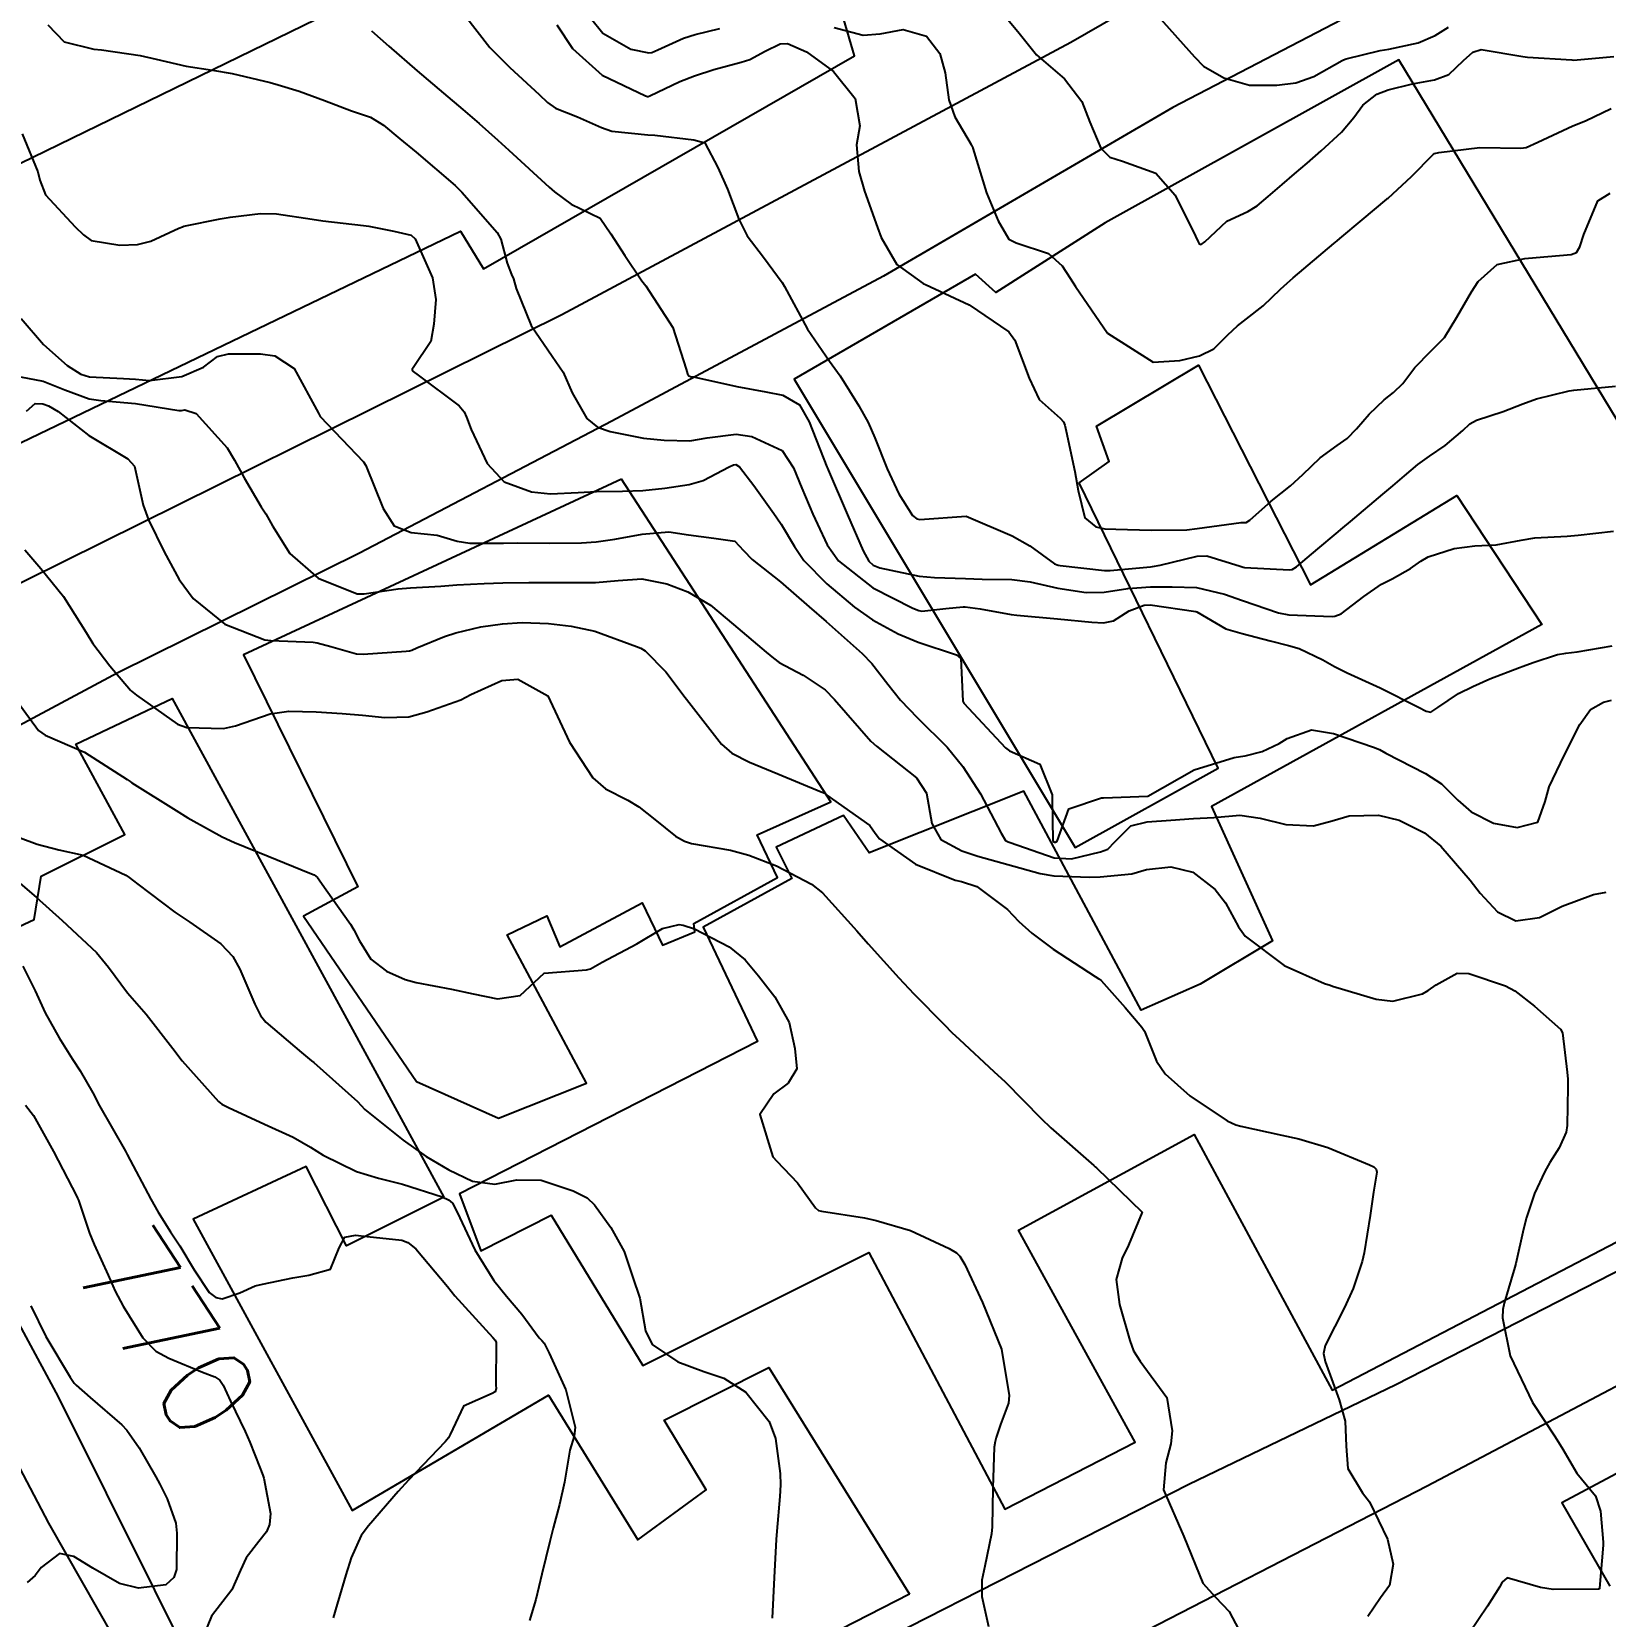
# Model space of a CAD drawing. Header units: metres. Extents: x 318500 to 325275, y 7408834 to 7428799.
# Drawn here: x 323277.8 to 323345.9, y 7420801.2 to 7420869.7 of the extents above; entities that cross this region are included whole.
import ezdxf
from ezdxf.enums import TextEntityAlignment as Align

# ---------------------------------------------------------------- set-up
doc = ezdxf.new("R2010")
doc.units = ezdxf.units.M
doc.header["$MEASUREMENT"] = 0
for name, color, linetype in [('Cotas', 45, 'Continuous'), ('Curvas de Nivel 1m', 11, 'Continuous'), ('Curvas de Nivel 5m', 15, 'Continuous'), ('Edificações', 30, 'Continuous'), ('Vias Primárias', 230, 'Continuous')]:
    doc.layers.add(name, color=color, linetype=linetype)
doc.styles.add('Style-STANDARD', font='STANDARD.shx')

msp = doc.modelspace()

# ---------------------------------------------------------------- linework, layer by layer
at = {"layer": 'Curvas de Nivel 1m', "flags": 128}
for points, elevation in [([(323296.541, 7420870.443), (323297.641, 7420869.033), (323298.507, 7420868.159), (323299.783, 7420867.001), (323300.143, 7420866.651), (323300.484, 7420866.406), (323301.433, 7420866.028), (323302.476, 7420865.563), (323302.923, 7420865.411), (323304.473, 7420865.248), (323304.777, 7420865.239), (323306.471, 7420865.042), (323306.949, 7420864.905), (323307.511, 7420863.843), (323307.927, 7420862.895), (323308.421, 7420861.609), (323308.776, 7420860.885), (323309.483, 7420859.956), (323310.294, 7420858.861), (323310.388, 7420858.697), (323311.379, 7420856.845), (323312.34, 7420855.468), (323312.796, 7420854.825), (323313.606, 7420853.528), (323314.006, 7420852.813), (323314.3, 7420852.152), (323314.828, 7420850.802), (323315.338, 7420849.72), (323315.924, 7420848.785), (323316.112, 7420848.646), (323316.248, 7420848.613), (323318.25, 7420848.75), (323320.242, 7420847.905), (323320.998, 7420847.479), (323322.069, 7420846.702), (323322.229, 7420846.633), (323322.308, 7420846.62), (323324.226, 7420846.411), (323324.48, 7420846.413), (323326.229, 7420846.566), (323326.302, 7420846.576), (323326.634, 7420846.644), (323328.234, 7420847.028), (323328.664, 7420847.041), (323330.099, 7420846.592), (323330.229, 7420846.544), (323330.283, 7420846.536), (323332.228, 7420846.43), (323332.348, 7420846.448), (323332.533, 7420846.565), (323333.453, 7420847.341), (323334.252, 7420848.011), (323334.539, 7420848.253), (323334.87, 7420848.531), (323336.272, 7420849.71), (323336.706, 7420850.076), (323337.202, 7420850.501), (323337.786, 7420850.996), (323338.293, 7420851.357), (323338.972, 7420851.807), (323339.73, 7420852.469), (323340.035, 7420852.744), (323340.317, 7420852.907), (323341.482, 7420853.283), (323342.328, 7420853.621), (323342.922, 7420853.834), (323344.337, 7420854.183), (323344.531, 7420854.213), (323346.34, 7420854.38)], 758), ([(323301.463, 7420870.981), (323302.53, 7420869.645), (323303.74, 7420868.952), (323304.518, 7420868.796), (323304.646, 7420868.81), (323304.91, 7420868.934), (323306.015, 7420869.43), (323306.53, 7420869.586), (323307.589, 7420869.844)], 756), ([(323326.546, 7420870.401), (323328.132, 7420868.626), (323328.514, 7420868.217), (323329.39, 7420867.723), (323330.502, 7420867.397), (323331.689, 7420867.396), (323332.504, 7420867.505), (323333.292, 7420867.775), (323334.519, 7420868.47), (323334.565, 7420868.493), (323334.691, 7420868.538), (323336.152, 7420868.897), (323336.527, 7420868.962), (323337.806, 7420869.226), (323338.536, 7420869.542), (323339.109, 7420869.914)], 754), ([(323292.53, 7420869.743), (323293.274, 7420869.089), (323294.504, 7420868.019), (323295.639, 7420867.059), (323296.483, 7420866.348), (323297.185, 7420865.748), (323297.993, 7420865.027), (323298.464, 7420864.591), (323300.209, 7420862.993), (323300.437, 7420862.792), (323301.158, 7420862.254), (323302.42, 7420861.654), (323302.881, 7420860.963), (323303.478, 7420860.031), (323304.224, 7420858.942), (323304.387, 7420858.721), (323305.566, 7420856.922), (323306.136, 7420855.11), (323306.192, 7420854.912), (323306.245, 7420854.827), (323306.329, 7420854.794), (323306.46, 7420854.778), (323308.325, 7420854.369), (323309.583, 7420854.131), (323310.321, 7420853.994), (323311.043, 7420853.574), (323311.459, 7420852.843), (323312.228, 7420850.884), (323312.251, 7420850.83), (323312.279, 7420850.763), (323313.111, 7420848.821), (323313.789, 7420847.26), (323314.041, 7420846.812), (323314.228, 7420846.644), (323314.509, 7420846.523), (323316.221, 7420846.16), (323316.879, 7420846.111), (323318.22, 7420846.058), (323318.936, 7420846.026), (323320.219, 7420846.023), (323321.02, 7420845.916), (323322.214, 7420845.644), (323323.432, 7420845.461), (323324.212, 7420845.472), (323325.243, 7420845.631), (323326.216, 7420845.702), (323327.157, 7420845.695), (323328.216, 7420845.668), (323329.43, 7420845.384), (323330.208, 7420845.113), (323331.759, 7420844.574), (323332.199, 7420844.486), (323334.076, 7420844.419), (323334.199, 7420844.432), (323334.463, 7420844.536), (323335.448, 7420845.285), (323336.22, 7420845.812), (323336.679, 7420846.05), (323337.463, 7420846.498), (323337.918, 7420846.81), (323338.238, 7420846.994), (323339.355, 7420847.362), (323340.245, 7420847.47), (323341.18, 7420847.512), (323342.249, 7420847.722), (323342.849, 7420847.826), (323344.252, 7420847.885), (323344.727, 7420847.929), (323346.256, 7420848.108)], 759), ([(323300.535, 7420870.007), (323301.224, 7420868.983), (323302.503, 7420867.833), (323304.377, 7420866.942), (323304.46, 7420866.91), (323304.49, 7420866.912), (323304.566, 7420866.939), (323305.865, 7420867.554), (323306.503, 7420867.809), (323307.328, 7420868.082), (323308.512, 7420868.389), (323308.89, 7420868.509), (323309.559, 7420868.874), (323310.201, 7420869.188), (323310.525, 7420869.202), (323311.337, 7420868.848), (323312.507, 7420867.993), (323313.444, 7420866.82), (323313.653, 7420865.644), (323313.508, 7420864.82), (323313.605, 7420863.666), (323313.844, 7420862.816), (323314.417, 7420861.246), (323314.578, 7420860.807), (323315.249, 7420859.647), (323316.39, 7420858.817), (323316.417, 7420858.807), (323316.485, 7420858.779), (323318.377, 7420857.905), (323320.088, 7420856.733), (323320.355, 7420856.37), (323320.969, 7420854.72), (323321.411, 7420853.803), (323322.313, 7420852.998), (323322.455, 7420852.841), (323322.51, 7420852.697), (323322.573, 7420852.429), (323322.946, 7420850.69), (323323.094, 7420849.861), (323323.387, 7420848.683), (323323.862, 7420848.292), (323324.245, 7420848.207), (323324.717, 7420848.194), (323326.245, 7420848.145), (323327.789, 7420848.17), (323328.246, 7420848.225), (323330.147, 7420848.481), (323330.258, 7420848.483), (323330.36, 7420848.487), (323330.513, 7420848.587), (323331.437, 7420849.409), (323332.275, 7420850.075), (323332.812, 7420850.562), (323333.563, 7420851.279), (323334.299, 7420851.808), (323334.723, 7420852.114), (323335.136, 7420852.528), (323335.674, 7420853.165), (323336.329, 7420853.782), (323336.731, 7420854.109), (323337.133, 7420854.502), (323337.658, 7420855.186), (323338.354, 7420855.898), (323338.942, 7420856.481), (323339.479, 7420857.368), (323340.113, 7420858.464), (323340.394, 7420858.907), (323341.211, 7420859.642), (323342.412, 7420859.905), (323342.9, 7420859.945), (323344.415, 7420860.071), (323344.654, 7420860.169), (323344.8, 7420860.404), (323344.964, 7420860.941), (323345.565, 7420862.393), (323346.1, 7420862.73)], 757), ([(323312.536, 7420869.898), (323313.786, 7420869.563), (323314.532, 7420869.614), (323315.518, 7420869.813), (323316.531, 7420869.525), (323317.105, 7420868.771), (323317.336, 7420867.939), (323317.493, 7420866.765), (323317.751, 7420866.029), (323318.471, 7420864.833), (323318.517, 7420864.75), (323318.542, 7420864.677), (323319.131, 7420862.743), (323319.629, 7420861.53), (323320.091, 7420860.733), (323320.408, 7420860.574), (323321.807, 7420860.112), (323322.399, 7420859.588), (323322.745, 7420859.046), (323322.982, 7420858.691), (323324.36, 7420856.67), (323326.342, 7420855.42), (323327.488, 7420855.487), (323328.346, 7420855.688), (323328.962, 7420855.999), (323329.574, 7420856.602), (323329.978, 7420856.984), (323330.37, 7420857.289), (323331.1, 7420857.862), (323331.851, 7420858.575), (323332.128, 7420858.837), (323332.395, 7420859.061), (323334.153, 7420860.544), (323334.291, 7420860.663), (323334.413, 7420860.764), (323335.381, 7420861.57), (323336.439, 7420862.468), (323336.466, 7420862.493), (323336.497, 7420862.519), (323337.509, 7420863.45), (323338.469, 7420864.422), (323338.51, 7420864.449), (323338.687, 7420864.487), (323340.472, 7420864.698), (323342.245, 7420864.669), (323342.473, 7420864.7), (323342.982, 7420864.937), (323344.488, 7420865.635), (323345.037, 7420865.856), (323346.15, 7420866.385)], 756), ([(323277.418, 7420865.301), (323278.088, 7420863.651), (323278.183, 7420863.293), (323278.431, 7420862.657), (323279.714, 7420861.27), (323280.067, 7420860.926), (323280.404, 7420860.676), (323281.641, 7420860.48), (323282.403, 7420860.51), (323282.978, 7420860.65), (323284.197, 7420861.212), (323284.343, 7420861.278), (323284.411, 7420861.304), (323285.982, 7420861.621), (323286.418, 7420861.689), (323287.73, 7420861.851), (323288.42, 7420861.835), (323289.952, 7420861.599), (323290.416, 7420861.528), (323292.185, 7420861.332), (323292.413, 7420861.299), (323293.497, 7420861.084), (323294.247, 7420860.911), (323294.407, 7420860.75), (323295.171, 7420859.062), (323295.302, 7420858.135), (323295.225, 7420857.061), (323295.092, 7420856.319), (323294.332, 7420855.176), (323294.29, 7420855.111), (323294.291, 7420855.071), (323294.302, 7420855.043), (323294.329, 7420855.016), (323294.537, 7420854.859), (323296.315, 7420853.523), (323296.53, 7420853.265), (323296.635, 7420853.045), (323296.833, 7420852.511), (323297.522, 7420851.031), (323298.268, 7420850.237), (323299.451, 7420849.813), (323300.261, 7420849.726), (323301.46, 7420849.78), (323302.263, 7420849.826), (323303.382, 7420849.834), (323304.264, 7420849.869), (323305.217, 7420849.975), (323306.268, 7420850.127), (323306.876, 7420850.299), (323307.992, 7420850.893), (323308.19, 7420850.982), (323308.281, 7420850.985), (323308.439, 7420850.888), (323309.063, 7420850.083), (323309.926, 7420848.865), (323310.065, 7420848.679), (323310.246, 7420848.418), (323310.823, 7420847.438), (323311.221, 7420846.845), (323312.215, 7420845.83), (323313.421, 7420844.818), (323314.192, 7420844.266), (323315.313, 7420843.663), (323316.178, 7420843.312), (323317.827, 7420842.755), (323318.011, 7420842.595), (323318.107, 7420840.751), (323318.149, 7420840.67), (323319.955, 7420838.732), (323320.118, 7420838.609), (323321.431, 7420838.031), (323321.965, 7420836.702), (323321.969, 7420836.573), (323322, 7420834.701), (323322.069, 7420834.655), (323322.116, 7420834.653), (323322.191, 7420834.698), (323322.689, 7420836.093), (323324.099, 7420836.575), (323324.191, 7420836.577), (323326.1, 7420836.65), (323328.112, 7420837.789), (323329.844, 7420838.321), (323330.118, 7420838.364), (323330.31, 7420838.396), (323331.051, 7420838.581), (323331.782, 7420838.917), (323332.128, 7420839.133), (323333.181, 7420839.508), (323334.132, 7420839.359), (323335.872, 7420838.766), (323336.122, 7420838.657), (323336.398, 7420838.507), (323338.111, 7420837.62), (323338.811, 7420837.183), (323339.519, 7420836.469), (323340.093, 7420835.963), (323341.06, 7420835.471), (323342.083, 7420835.285), (323342.981, 7420835.527), (323343.294, 7420836.418), (323343.467, 7420837.055), (323344.12, 7420838.41), (323344.795, 7420839.745), (323345.257, 7420840.393), (323345.822, 7420840.718), (323346.156, 7420840.791)], 761), ([(323277.374, 7420857.3), (323278.343, 7420856.187), (323279.367, 7420855.274), (323279.956, 7420854.896), (323280.325, 7420854.788), (323281.801, 7420854.714), (323282.324, 7420854.677), (323282.917, 7420854.631), (323284.326, 7420854.794), (323285.253, 7420855.196), (323285.865, 7420855.659), (323286.339, 7420855.785), (323287.719, 7420855.779), (323288.338, 7420855.697), (323289.184, 7420855.141), (323290.235, 7420853.207), (323290.269, 7420853.13), (323290.309, 7420853.064), (323292.181, 7420851.101), (323292.278, 7420850.944), (323293.024, 7420849.088), (323293.501, 7420848.34), (323294.24, 7420848.047), (323295.368, 7420847.929), (323296.236, 7420847.682), (323296.778, 7420847.584), (323298.236, 7420847.591), (323298.822, 7420847.597), (323300.236, 7420847.584), (323301.61, 7420847.603), (323302.237, 7420847.648), (323303.045, 7420847.765), (323304.24, 7420847.983), (323305.393, 7420848.074), (323306.24, 7420847.948), (323307.334, 7420847.804), (323308.238, 7420847.67), (323308.623, 7420847.273), (323308.998, 7420846.878), (323310.216, 7420845.916), (323311.461, 7420844.841), (323312.191, 7420844.206), (323313.752, 7420842.814), (323314.166, 7420842.377), (323314.854, 7420841.497), (323315.407, 7420840.791), (323316.139, 7420840.029), (323317.427, 7420838.76), (323318.108, 7420837.93), (323318.866, 7420836.742), (323319.767, 7420835.039), (323319.953, 7420834.731), (323320.069, 7420834.67), (323320.155, 7420834.642), (323322.059, 7420833.985), (323322.808, 7420833.94), (323324.063, 7420834.235), (323324.38, 7420834.352), (323324.682, 7420834.664), (323325.375, 7420835.363), (323326.083, 7420835.541), (323327.108, 7420835.612), (323328.086, 7420835.677), (323328.967, 7420835.727), (323330.088, 7420835.817), (323330.969, 7420835.699), (323332.083, 7420835.419), (323333.277, 7420835.357), (323334.086, 7420835.577), (323334.818, 7420835.8), (323336.09, 7420835.825), (323336.984, 7420835.604), (323338.078, 7420835.055), (323338.786, 7420834.479), (323340.048, 7420833.006), (323340.475, 7420832.453), (323341.229, 7420831.639), (323342.028, 7420831.251), (323343.051, 7420831.398), (323344.035, 7420831.886), (323345.39, 7420832.39), (323345.928, 7420832.496)], 762), ([(323276.739, 7420854.893), (323278.323, 7420854.601), (323279.266, 7420854.222), (323280.316, 7420853.831), (323280.815, 7420853.753), (323282.314, 7420853.631), (323284.195, 7420853.328), (323284.311, 7420853.33), (323284.458, 7420853.354), (323284.947, 7420853.2), (323286.288, 7420851.712), (323286.598, 7420851.175), (323287.02, 7420850.417), (323287.755, 7420849.157), (323287.948, 7420848.855), (323288.242, 7420848.339), (323288.989, 7420847.142), (323290.214, 7420846.072), (323291.912, 7420845.397), (323292.204, 7420845.393), (323293.676, 7420845.61), (323294.209, 7420845.659), (323295.531, 7420845.736), (323296.211, 7420845.784), (323297.402, 7420845.842), (323298.213, 7420845.875), (323299.327, 7420845.89), (323300.214, 7420845.891), (323301.303, 7420845.89), (323302.214, 7420845.894), (323303.197, 7420845.974), (323304.217, 7420846.044), (323305.301, 7420845.836), (323306.209, 7420845.478), (323307.192, 7420844.9), (323308.188, 7420844.074), (323309.602, 7420842.869), (323309.912, 7420842.609), (323310.166, 7420842.429), (323311.192, 7420841.876), (323312.154, 7420841.242), (323312.552, 7420840.826), (323314.123, 7420839.028), (323314.364, 7420838.806), (323316.1, 7420837.434), (323316.531, 7420836.773), (323316.764, 7420835.457), (323317.156, 7420834.764), (323318.063, 7420834.278), (323318.746, 7420834.057), (323320.054, 7420833.687), (323321.451, 7420833.307), (323322.047, 7420833.193), (323323.587, 7420833.137), (323324.047, 7420833.149), (323325.42, 7420833.285), (323326.052, 7420833.468), (323327.101, 7420833.588), (323328.051, 7420833.357), (323329.025, 7420832.605), (323329.461, 7420832.025), (323330.024, 7420830.994), (323330.318, 7420830.587), (323332.001, 7420829.318), (323333.742, 7420828.544), (323333.989, 7420828.467), (323334.096, 7420828.431), (323335.98, 7420827.863), (323336.702, 7420827.779), (323337.984, 7420828.094), (323338.236, 7420828.237), (323338.581, 7420828.481), (323339.483, 7420828.982), (323339.998, 7420828.976), (323341.583, 7420828.436), (323341.987, 7420828.221), (323342.837, 7420827.562), (323343.962, 7420826.569), (323344.041, 7420826.409), (323344.247, 7420824.71), (323344.269, 7420824.405), (323344.274, 7420824.066), (323344.249, 7420822.405), (323344.2, 7420822.111), (323343.895, 7420821.428), (323343.501, 7420820.799), (323343.275, 7420820.416), (323342.833, 7420819.458), (323342.491, 7420818.424), (323342.357, 7420817.92), (323342.023, 7420816.428), (323341.983, 7420816.274), (323341.82, 7420815.735), (323341.526, 7420814.713), (323341.46, 7420814.435), (323341.445, 7420814.083), (323341.78, 7420812.43), (323342.751, 7420810.42), (323343.728, 7420808.927), (323344.059, 7420808.405), (323344.669, 7420807.355), (323345.469, 7420806.383), (323345.69, 7420805.722), (323345.8, 7420804.378), (323345.801, 7420804.245), (323345.651, 7420802.38), (323345.64, 7420802.358), (323345.606, 7420802.346), (323343.639, 7420802.335), (323343.091, 7420802.415), (323341.646, 7420802.835), (323341.433, 7420802.643), (323341.318, 7420802.435), (323340.795, 7420801.606), (323340.027, 7420800.454)], 763), ([(323277.608, 7420853.297), (323277.975, 7420853.632), (323278.313, 7420853.617), (323278.549, 7420853.523), (323278.967, 7420853.28), (323280.295, 7420852.239), (323281.988, 7420851.234), (323282.275, 7420850.916), (323282.646, 7420849.226), (323282.873, 7420848.595), (323283.558, 7420847.217), (323284.212, 7420846.021), (323284.809, 7420845.201), (323286.184, 7420844.09), (323287.916, 7420843.412), (323288.173, 7420843.377), (323290.003, 7420843.302), (323290.172, 7420843.28), (323290.767, 7420843.121), (323291.87, 7420842.808), (323292.167, 7420842.787), (323294.02, 7420842.924), (323294.169, 7420842.938), (323294.271, 7420842.967), (323294.487, 7420843.067), (323295.68, 7420843.552), (323296.18, 7420843.709), (323297.252, 7420843.966), (323298.186, 7420844.099), (323299.037, 7420844.157), (323300.187, 7420844.118), (323301.165, 7420844), (323302.182, 7420843.786), (323303.991, 7420843.124), (323304.172, 7420843.053), (323304.358, 7420842.937), (323305.258, 7420842.02), (323306.097, 7420840.911), (323306.149, 7420840.836), (323307.667, 7420838.895), (323308.114, 7420838.505), (323308.878, 7420838.109), (323310.101, 7420837.611), (323311.975, 7420836.832), (323312.06, 7420836.801), (323312.09, 7420836.786), (323312.225, 7420836.693), (323314.076, 7420835.372), (323314.313, 7420835.047), (323314.506, 7420834.803), (323316.054, 7420833.697), (323317.779, 7420833.019), (323318.043, 7420832.953), (323318.715, 7420832.743), (323320.03, 7420831.741), (323320.525, 7420831.223), (323321.093, 7420830.714), (323322.01, 7420830.023), (323323.825, 7420828.84), (323323.991, 7420828.743), (323324.085, 7420828.669), (323325.123, 7420827.509), (323325.852, 7420826.651), (323325.958, 7420826.48), (323326.488, 7420825.185), (323326.858, 7420824.636), (323327.926, 7420823.676), (323329.544, 7420822.595), (323329.908, 7420822.431), (323330.13, 7420822.364), (323331.901, 7420821.987), (323332.637, 7420821.821), (323333.894, 7420821.448), (323335.693, 7420820.703), (323335.882, 7420820.611), (323335.983, 7420820.509), (323336.006, 7420820.381), (323335.87, 7420819.511), (323335.72, 7420818.512), (323335.466, 7420816.885), (323335.381, 7420816.517), (323334.984, 7420815.351), (323334.616, 7420814.528), (323333.783, 7420812.886), (323333.712, 7420812.541), (323333.775, 7420812.189), (323334.386, 7420810.53), (323334.648, 7420809.614), (323334.69, 7420808.525), (323334.751, 7420807.565), (323335.39, 7420806.515), (323335.694, 7420806.117), (323336.478, 7420804.502), (323336.724, 7420803.43), (323336.553, 7420802.501), (323336.173, 7420801.966), (323335.627, 7420801.164)], 764), ([(323276.8, 7420841.304), (323278.123, 7420839.485), (323278.414, 7420839.277), (323280.109, 7420838.551), (323281.958, 7420837.366), (323282.091, 7420837.273), (323282.157, 7420837.229), (323284.078, 7420836.021), (323284.585, 7420835.713), (323285.511, 7420835.188), (323286.066, 7420834.886), (323286.593, 7420834.641), (323288.054, 7420834.057), (323289.857, 7420833.318), (323290.042, 7420833.246), (323290.193, 7420833.128), (323290.566, 7420832.588), (323291.619, 7420831.106), (323291.767, 7420830.863), (323292.003, 7420830.384), (323292.502, 7420829.599), (323293.179, 7420829.082), (323293.985, 7420828.714), (323294.458, 7420828.59), (323295.979, 7420828.302), (323296.923, 7420828.089), (323297.973, 7420827.878), (323298.96, 7420828.021), (323299.99, 7420828.99), (323301.828, 7420829.135), (323301.992, 7420829.174), (323302.498, 7420829.466), (323304.003, 7420830.261), (323305.116, 7420830.923), (323305.834, 7420831.092), (323306.012, 7420831.071), (323306.491, 7420830.905), (323308.002, 7420830.121), (323308.686, 7420829.568), (323309.272, 7420828.871), (323309.977, 7420827.961), (323310.589, 7420826.851), (323310.833, 7420825.73), (323310.927, 7420824.845), (323310.547, 7420824.235), (323309.924, 7420823.767), (323309.325, 7420822.869), (323309.883, 7420821.042), (323310.057, 7420820.857), (323310.953, 7420819.926), (323311.728, 7420818.832), (323311.858, 7420818.729), (323311.988, 7420818.699), (323313.854, 7420818.403), (323314.359, 7420818.296), (323315.846, 7420817.856), (323317.507, 7420817.083), (323317.832, 7420816.892), (323317.975, 7420816.749), (323318.189, 7420816.382), (323318.952, 7420814.738), (323319.78, 7420812.73), (323320.114, 7420810.725), (323320.077, 7420810.393), (323319.731, 7420809.463), (323319.545, 7420808.909), (323319.502, 7420808.732), (323319.465, 7420808.48), (323319.409, 7420806.733), (323319.373, 7420805.035), (323319.344, 7420804.733), (323319.051, 7420803.334), (323318.926, 7420802.737), (323318.926, 7420802.03), (323319.22, 7420800.726)], 766), ([(323276.07, 7420835.31), (323278.059, 7420834.567), (323279.005, 7420834.321), (323280.052, 7420834.089), (323281.895, 7420833.232), (323282.039, 7420833.134), (323282.424, 7420832.835), (323284.016, 7420831.629), (323284.66, 7420831.194), (323286.001, 7420830.264), (323286.531, 7420829.707), (323286.834, 7420829.167), (323287.483, 7420827.641), (323287.724, 7420827.154), (323287.956, 7420826.863), (323289.5, 7420825.563), (323289.931, 7420825.202), (323290.024, 7420825.119), (323291.913, 7420823.439), (323292.076, 7420823.262), (323292.241, 7420823.095), (323293.89, 7420821.762), (323294.891, 7420821.055), (323295.872, 7420820.478), (323296.9, 7420819.994), (323297.863, 7420819.865), (323298.818, 7420820.053), (323299.866, 7420820.032), (323301.255, 7420819.58), (323301.855, 7420819.273), (323302.166, 7420818.965), (323302.877, 7420817.986), (323303.452, 7420816.944), (323303.814, 7420815.866), (323304.133, 7420814.935), (323304.372, 7420813.518), (323304.665, 7420812.927), (323305.769, 7420812.179), (323306.899, 7420811.757), (323307.759, 7420811.467), (323308.718, 7420810.87), (323309.731, 7420809.592), (323310.003, 7420808.856), (323310.205, 7420807.352), (323310.219, 7420806.852), (323310.193, 7420806.352), (323310.058, 7420804.854), (323310.033, 7420804.486), (323309.948, 7420802.855), (323309.862, 7420801.096)], 767), ([(323276.828, 7420833.298), (323278.025, 7420832.273), (323279.144, 7420831.269), (323280.002, 7420830.472), (323280.628, 7420829.882), (323281.156, 7420829.243), (323281.974, 7420828.141), (323282.772, 7420827.218), (323283.938, 7420825.725), (323284.342, 7420825.196), (323285.913, 7420823.435), (323286.053, 7420823.319), (323286.333, 7420823.174), (323287.9, 7420822.46), (323289.131, 7420821.892), (323289.885, 7420821.466), (323290.431, 7420821.114), (323291.87, 7420820.405), (323292.83, 7420820.121), (323293.862, 7420819.869), (323295.588, 7420819.31), (323295.852, 7420819.19), (323296.035, 7420819.038), (323296.234, 7420818.649), (323296.991, 7420817.028), (323297.81, 7420815.695), (323298.371, 7420815.011), (323299.023, 7420814.236), (323299.782, 7420813.212), (323299.891, 7420813.098), (323299.989, 7420812.987), (323300.204, 7420812.553), (323300.935, 7420810.972), (323301.334, 7420809.357), (323301.291, 7420808.966), (323301.105, 7420808.361), (323300.87, 7420806.972), (323300.661, 7420806), (323300.386, 7420804.979), (323300.24, 7420804.402), (323299.9, 7420802.986), (323299.629, 7420801.899), (323299.357, 7420800.994)], 768), ([(323277.438, 7420829.288), (323277.974, 7420828.232), (323278.403, 7420827.276), (323279.016, 7420826.198), (323279.595, 7420825.263), (323279.925, 7420824.759), (323280.478, 7420823.814), (323280.76, 7420823.247), (323281.881, 7420821.284), (323281.915, 7420821.229), (323281.962, 7420821.145), (323282.985, 7420819.213), (323283.291, 7420818.655), (323283.836, 7420817.8), (323284.24, 7420817.196), (323284.85, 7420816.154), (323285.509, 7420815.183), (323285.797, 7420814.967), (323286.067, 7420814.904), (323286.828, 7420815.165), (323287.492, 7420815.467), (323287.806, 7420815.543), (323289.124, 7420815.817), (323289.812, 7420815.922), (323290.747, 7420816.179), (323291.128, 7420817.107), (323291.372, 7420817.567), (323291.836, 7420817.653), (323292.335, 7420817.592), (323293.834, 7420817.438), (323294.103, 7420817.336), (323294.443, 7420817.061), (323295.806, 7420815.429), (323296.126, 7420815.037), (323297.773, 7420813.232), (323297.871, 7420813.118), (323297.911, 7420813.018), (323297.905, 7420811.17), (323297.915, 7420811.018), (323297.88, 7420810.886), (323297.747, 7420810.801), (323296.508, 7420810.263), (323295.921, 7420809.038), (323295.862, 7420808.895), (323295.717, 7420808.715), (323294.122, 7420807.064), (323293.685, 7420806.564), (323292.393, 7420805.089), (323292.085, 7420804.672), (323291.649, 7420803.697), (323291.502, 7420803.242), (323291.462, 7420803.102), (323291.04, 7420801.692), (323290.867, 7420801.107)], 769), ([(323277.79, 7420814.597), (323278.437, 7420813.273), (323279.496, 7420811.519), (323279.671, 7420811.261), (323279.749, 7420811.17), (323280.36, 7420810.632), (323281.723, 7420809.452), (323281.94, 7420809.227), (323282.472, 7420808.455), (323283.197, 7420807.207), (323283.365, 7420806.883), (323283.68, 7420806.245), (323284.063, 7420805.196), (323284.099, 7420804.76), (323284.084, 7420803.196), (323283.978, 7420802.854), (323283.63, 7420802.535), (323282.452, 7420802.393), (323281.63, 7420802.59), (323280.475, 7420803.247), (323279.647, 7420803.758), (323279.034, 7420803.881), (323278.24, 7420803.274), (323277.975, 7420802.937), (323277.63, 7420802.639)], 771)]:
    msp.add_lwpolyline(points, dxfattribs=dict(at, elevation=elevation))
at = {"layer": 'Curvas de Nivel 5m', "flags": 128}
for points, elevation in [([(323319.632, 7420870.739), (323320.534, 7420869.656), (323321.296, 7420868.718), (323322.505, 7420867.674), (323323.245, 7420866.689), (323323.603, 7420865.805), (323324.079, 7420864.676), (323324.464, 7420864.287), (323325.016, 7420864.11), (323326.454, 7420863.587), (323327.289, 7420862.637), (323328.174, 7420860.863), (323328.277, 7420860.622), (323328.326, 7420860.538), (323328.409, 7420860.506), (323328.571, 7420860.618), (323329.517, 7420861.51), (323330.43, 7420861.939), (323330.842, 7420862.178), (323331.309, 7420862.581), (323331.918, 7420863.105), (323332.455, 7420863.57), (323332.996, 7420864.027), (323333.602, 7420864.553), (323334.478, 7420865.365), (323335.013, 7420866.006), (323335.402, 7420866.531), (323336.008, 7420867.014), (323336.5, 7420867.203), (323337.556, 7420867.452), (323338.507, 7420867.635), (323339.132, 7420867.859), (323339.757, 7420868.471), (323340.166, 7420868.825), (323340.527, 7420868.947), (323342.322, 7420868.644), (323342.523, 7420868.61), (323344.443, 7420868.489), (323344.521, 7420868.487), (323346.267, 7420868.641)], 755), ([(323278.531, 7420870.014), (323279.233, 7420869.279), (323280.515, 7420868.959), (323280.846, 7420868.924), (323282.512, 7420868.688), (323283.21, 7420868.522), (323284.505, 7420868.223), (323285.652, 7420868.044), (323286.501, 7420867.9), (323288.14, 7420867.511), (323288.494, 7420867.416), (323289.393, 7420867.141), (323290.486, 7420866.738), (323291.665, 7420866.295), (323292.479, 7420866.011), (323293.049, 7420865.665), (323293.757, 7420865.081), (323294.461, 7420864.497), (323296.143, 7420863.053), (323296.436, 7420862.767), (323297.962, 7420861.027), (323298.116, 7420860.733), (323298.397, 7420859.701), (323298.588, 7420859.213), (323298.674, 7420859.016), (323298.79, 7420858.607), (323299.432, 7420857.004), (323300.34, 7420855.683), (323300.813, 7420854.985), (323301.208, 7420854.094), (323301.836, 7420852.975), (323302.305, 7420852.607), (323302.846, 7420852.418), (323304.298, 7420852.125), (323305.184, 7420852.039), (323306.297, 7420852.02), (323307.049, 7420852.152), (323308.301, 7420852.3), (323308.976, 7420852.204), (323310.291, 7420851.6), (323310.78, 7420850.853), (323311.145, 7420849.969), (323311.62, 7420848.839), (323311.82, 7420848.41), (323312.237, 7420847.519), (323312.73, 7420846.825), (323314.213, 7420845.655), (323315.94, 7420844.784), (323316.198, 7420844.674), (323316.325, 7420844.651), (323317.372, 7420844.762), (323318.115, 7420844.837), (323318.201, 7420844.833), (323318.85, 7420844.744), (323320.197, 7420844.51), (323320.444, 7420844.478), (323322.194, 7420844.316), (323323.688, 7420844.173), (323324.195, 7420844.142), (323324.626, 7420844.235), (323325.295, 7420844.659), (323325.947, 7420844.909), (323326.204, 7420844.922), (323328.19, 7420844.631), (323328.222, 7420844.62), (323329.478, 7420843.886), (323330.191, 7420843.687), (323331.4, 7420843.366), (323332.186, 7420843.156), (323332.655, 7420843.033), (323333.677, 7420842.548), (323334.176, 7420842.249), (323334.729, 7420841.974), (323336.162, 7420841.337), (323337.814, 7420840.493), (323338.148, 7420840.324), (323338.351, 7420840.283), (323338.655, 7420840.482), (323339.544, 7420841.084), (323340.164, 7420841.396), (323340.898, 7420841.72), (323342.177, 7420842.214), (323342.338, 7420842.268), (323342.772, 7420842.424), (323343.826, 7420842.771), (323344.184, 7420842.831), (323344.672, 7420842.889), (323346.188, 7420843.146)], 760), ([(323277.531, 7420847.297), (323278.218, 7420846.486), (323279.208, 7420845.275), (323280.177, 7420843.732), (323280.477, 7420843.255), (323281.205, 7420842.288), (323282.103, 7420841.231), (323282.149, 7420841.187), (323282.358, 7420841.016), (323284.128, 7420839.755), (323284.539, 7420839.617), (323286.126, 7420839.573), (323286.638, 7420839.683), (323288.136, 7420840.209), (323288.951, 7420840.328), (323290.137, 7420840.286), (323291.25, 7420840.226), (323292.136, 7420840.146), (323293.095, 7420840.046), (323294.135, 7420840.083), (323294.914, 7420840.287), (323296.145, 7420840.725), (323296.383, 7420840.81), (323296.818, 7420841.04), (323298.156, 7420841.645), (323298.859, 7420841.711), (323300.15, 7420840.99), (323301.093, 7420838.98), (323302.097, 7420837.432), (323302.65, 7420836.962), (323303.608, 7420836.47), (323304.082, 7420836.183), (323304.778, 7420835.631), (323305.673, 7420834.916), (323306.067, 7420834.696), (323306.367, 7420834.605), (323308.061, 7420834.305), (323308.842, 7420834.095), (323310.051, 7420833.626), (323311.562, 7420832.837), (323312.035, 7420832.464), (323313.517, 7420830.815), (323314.012, 7420830.265), (323315.339, 7420828.79), (323315.98, 7420828.095), (323317.304, 7420826.76), (323317.631, 7420826.429), (323317.954, 7420826.113), (323319.452, 7420824.735), (323319.933, 7420824.291), (323321.498, 7420822.706), (323321.904, 7420822.303), (323323.765, 7420820.672), (323323.823, 7420820.614), (323323.879, 7420820.562), (323325.86, 7420818.65), (323325.264, 7420817.23), (323325, 7420816.658), (323324.732, 7420815.745), (323324.875, 7420814.659), (323325.334, 7420813.105), (323325.483, 7420812.653), (323325.773, 7420812.213), (323326.931, 7420810.632), (323327.165, 7420809.192), (323327.1, 7420808.629), (323326.883, 7420807.804), (323326.782, 7420806.634), (323327.67, 7420804.62), (323328.487, 7420802.607), (323329.032, 7420801.997), (323329.628, 7420801.371), (323330.047, 7420800.586)], 765), ([(323277.558, 7420823.285), (323277.903, 7420822.827), (323278.775, 7420821.271), (323279.785, 7420819.327), (323279.813, 7420819.26), (323279.849, 7420819.166), (323280.321, 7420817.738), (323280.522, 7420817.25), (323281.128, 7420815.922), (323281.441, 7420815.235), (323281.79, 7420814.591), (323282.634, 7420813.217), (323283.193, 7420812.637), (323283.761, 7420812.339), (323285.212, 7420811.729), (323285.754, 7420811.532), (323285.966, 7420811.39), (323286.104, 7420811.175), (323286.428, 7420810.481), (323287.058, 7420809.16), (323287.258, 7420808.702), (323287.697, 7420807.604), (323287.823, 7420807.279), (323287.869, 7420807.147), (323288.151, 7420805.62), (323288.109, 7420805.143), (323287.984, 7420804.827), (323287.659, 7420804.41), (323287.11, 7420803.696), (323286.859, 7420803.162), (323286.478, 7420802.317), (323285.61, 7420801.18), (323285.023, 7420799.758)], 770)]:
    msp.add_lwpolyline(points, dxfattribs=dict(at, elevation=elevation))
at = {"layer": 'Edificações'}
for points in [[(323291.223, 7420870.768), (323274.55, 7420862.657), (323270.479, 7420869.167), (323251.851, 7420859.794), (323260.002, 7420844.209), (323261.795, 7420844.453), (323261.795, 7420844.453), (323296.38, 7420861.087), (323297.376, 7420859.452), (323313.417, 7420868.667), (323310.575, 7420878.365)], [(323349.375, 7420848.01), (323336.965, 7420868.489), (323324.262, 7420861.439), (323319.536, 7420858.436), (323318.657, 7420859.225), (323310.802, 7420854.688), (323322.958, 7420834.425), (323329.156, 7420837.858), (323323.143, 7420850.197), (323324.432, 7420851.117), (323323.88, 7420852.649), (323328.298, 7420855.285), (323333.146, 7420845.783), (323339.467, 7420849.645), (323343.149, 7420844.067), (323328.854, 7420836.205), (323331.492, 7420830.381), (323328.364, 7420828.515), (323325.821, 7420827.391), (323320.742, 7420836.857), (323314.053, 7420834.197), (323312.938, 7420835.805), (323310.027, 7420834.444), (323310.708, 7420833.083), (323306.868, 7420830.979), (323309.222, 7420826.029), (323296.331, 7420819.448), (323297.26, 7420816.973), (323300.295, 7420818.519), (323304.259, 7420812.023), (323314.045, 7420816.911), (323319.916, 7420805.803), (323319.916, 7420805.803), (323325.561, 7420808.702), (323320.514, 7420817.874), (323328.114, 7420822.004), (323334.073, 7420810.949), (323352.872, 7420820.746)], [(323359.227, 7420814.192), (323344.019, 7420806.085), (323346.094, 7420802.471)]]:
    msp.add_lwpolyline(points, dxfattribs=at)
for points in [[(323303.339, 7420850.359), (323286.985, 7420842.76), (323291.933, 7420832.726), (323289.588, 7420831.46), (323294.469, 7420824.305), (323298.018, 7420822.722), (323301.819, 7420824.228), (323298.395, 7420830.641), (323300.106, 7420831.464), (323300.677, 7420830.134), (323304.227, 7420832.034), (323305.114, 7420830.198), (323306.507, 7420830.78), (323306.467, 7420831.138), (323310.091, 7420833.127), (323309.214, 7420834.967), (323312.4, 7420836.399), (323303.339, 7420850.359)], [(323315.797, 7420802.126), (323291.451, 7420789.653), (323289.403, 7420789.773), (323278.981, 7420810.656), (323269.868, 7420827.545), (323277.936, 7420831.316), (323278.237, 7420833.181), (323281.851, 7420834.986), (323279.743, 7420838.898), (323283.906, 7420840.871), (323295.661, 7420819.305), (323291.444, 7420817.198), (323289.697, 7420820.629), (323284.817, 7420818.342), (323291.689, 7420805.743), (323300.183, 7420810.738), (323304.048, 7420804.473), (323306.999, 7420806.64), (323305.192, 7420809.649), (323309.71, 7420811.936), (323315.797, 7420802.126)]]:
    msp.add_lwpolyline(points, close=True, dxfattribs=at)
at = {"layer": 'Vias Primárias'}
for points in [[(323715.644, 7420145.548, 0), (323709.04, 7420132.939)], [(323831.088, 7420001.787, 0), (323833.844, 7420008.443, 0.220888)], [(323205.069, 7420933.766, 0), (323207.298, 7420931.929, 0.020742), (323210.311, 7420929.649), (323213.335, 7420928.865), (323214.564, 7420929.479), (323216.061, 7420926.782), (323213.869, 7420925.313), (323213.871, 7420924.556), (323218.068, 7420917.639), (323222.108, 7420910.972), (323227.38, 7420903.131), (323230.217, 7420898.982, 0.38291), (323236.446, 7420897.46), (323249.502, 7420903.926), (323257.59, 7420907.836)], [(323275.898, 7420845.165), (323300.756, 7420857.477), (323322.775, 7420869.254), (323337.205, 7420877.561), (323341.035, 7420880.691), (323342.776, 7420882.917, 0.420225), (323342.01, 7420888.69), (323326.268, 7420897.693), (323305.506, 7420910.309), (323294.867, 7420916.905, 0.266199), (323288.567, 7420917.124), (323272.502, 7420909.597), (323258.441, 7420902.157), (323241.446, 7420893.661), (323237.548, 7420891.602, 0.381937), (323237.683, 7420885.112), (323244.819, 7420870.843), (323251.998, 7420857.14), (323259.179, 7420842.863, 0.288842), (323264.569, 7420839.615), (323273.625, 7420844.116), (323275.898, 7420845.165)], [(323336.834, 7420811.203), (323357.233, 7420821.646), (323380.767, 7420835.959), (323398.135, 7420846.938), (323399.652, 7420848.351, 0.192862), (323401.687, 7420852.673, 0.287419), (323400.684, 7420854.505), (323398.191, 7420856.338), (323390.274, 7420861.387), (323381.124, 7420866.984), (323357.848, 7420879.859, 0.325602)], [(323339.975, 7420873.094), (323327.182, 7420866.441), (323314.675, 7420859.145), (323302.922, 7420852.864), (323292.006, 7420847.162), (323281.555, 7420841.978), (323271.336, 7420836.51), (323266.342, 7420833.894, 0.418146), (323265.41, 7420830.839), (323267.936, 7420825.784), (323270.954, 7420819.474), (323274.919, 7420812.107), (323278.557, 7420805.196), (323282.086, 7420798.993), (323285.96, 7420791.736), (323286.727, 7420790.491, 0.328076), (323291.623, 7420788.507), (323309.771, 7420797.655), (323327.886, 7420806.891), (323336.834, 7420811.203)]]:
    msp.add_lwpolyline(points, format="xyb", dxfattribs=at)
msp.add_lwpolyline([(323406.664, 7420846.406), (323389.863, 7420836.671), (323374.812, 7420827.736), (323354.211, 7420815.25), (323338.186, 7420806.802), (323323.176, 7420799.077), (323308.549, 7420791.693), (323291.222, 7420783.303), (323277.563, 7420776.442), (323262.507, 7420768.145), (323248.656, 7420760.224), (323233.552, 7420751.682), (323220.134, 7420743.869), (323209.607, 7420739.035), (323200.579, 7420734.49)], dxfattribs=at)

# ---------------------------------------------------------------- texts
at = {"layer": 'Cotas', "style": 'Style-STANDARD'}
msp.add_text('770', height=4, rotation=303.16854, dxfattribs=at).set_placement((323283.694, 7420813.459, 770), align=Align.MIDDLE_CENTER)

doc.saveas('drawing.dxf')
